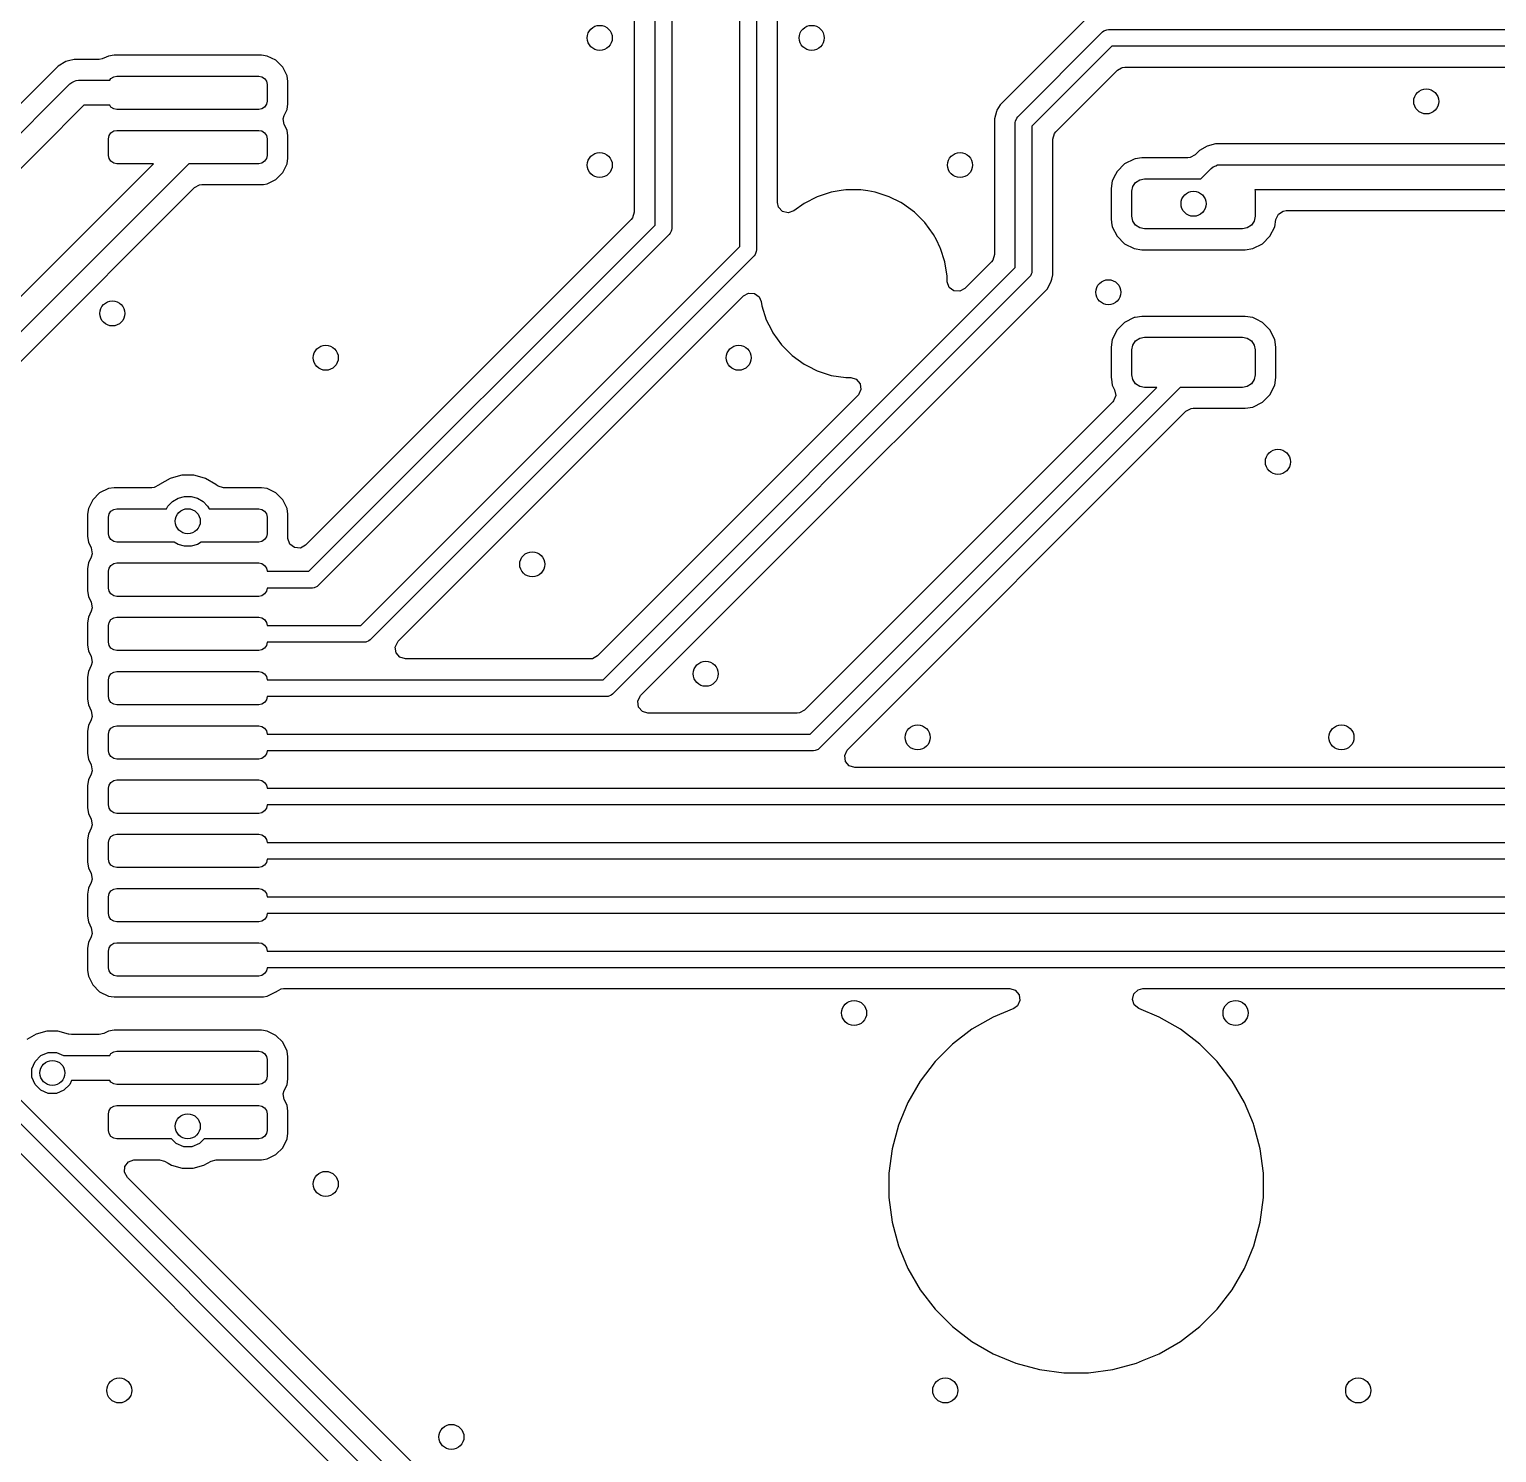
# Model space of a CAD drawing. Extents: x 117 to 217, y -143 to -43.
# Drawn here: x 128.8 to 146.39, y -125.92 to -108.86 of the extents above; entities that cross this region are included whole.
import ezdxf

# ---------------------------------------------------------------- set-up
doc = ezdxf.new("R2010")
doc.units = 0
doc.layers.add('BLACK', color=7, linetype='CONTINUOUS')

msp = doc.modelspace()

# ---------------------------------------------------------------- linework, layer by layer
at = {"layer": 'BLACK', "linetype": 'CONTINUOUS'}
for p, q in [((137.314, -111.464578), (137.314, -105.41)), ((137.514, -105.451421), (137.514, -111.506)), ((136.298, -111.210578), (136.298, -105.664)), ((137.7645, -110.938632), (137.7645, -105.633809)), ((136.498, -105.705422), (136.498, -111.252)), ((136.0475, -106.047543), (136.0475, -111.055456)), ((141.516786, -108.685531), (140.435532, -109.766785)), ((140.645289, -109.911289), (141.661289, -108.895289)), ((141.661289, -108.895289), (141.676443, -108.882853)), ((141.676443, -108.882853), (141.712491, -108.867921)), ((141.712491, -108.867921), (141.732, -108.866)), ((141.732, -108.866), (183.346578, -108.866)), ((129.67832, -109.213697), (129.670883, -109.218477)), ((129.690408, -109.210901), (129.67832, -109.213697)), ((129.746608, -109.183426), (129.690408, -109.210901)), ((129.814739, -109.1735), (129.746608, -109.183426)), ((129.81474, -109.1735), (129.814739, -109.1735)), ((129.845486, -109.1735), (129.81474, -109.1735)), ((129.848, -109.174), (129.845486, -109.1735)), ((131.548, -109.174), (129.848, -109.174)), ((131.550514, -109.1735), (131.548, -109.174)), ((131.58126, -109.1735), (131.550514, -109.1735)), ((131.581261, -109.1735), (131.58126, -109.1735)), ((131.649391, -109.183426), (131.581261, -109.1735)), ((131.754485, -109.234803), (131.649391, -109.183426)), ((141.773422, -109.066), (140.816, -110.023422)), ((183.388, -109.066), (141.773422, -109.066)), ((129.144084, -109.303522), (127.632426, -110.815181)), ((129.235412, -109.250793), (129.144084, -109.303522)), ((129.269366, -109.241695), (129.235412, -109.250793)), ((129.337273, -109.223499), (129.269366, -109.241695)), ((129.442727, -109.223499), (129.337273, -109.223499)), ((129.450323, -109.223499), (129.442727, -109.223499)), ((129.450339, -109.2235), (129.450323, -109.223499)), ((129.635948, -109.2235), (129.450339, -109.2235)), ((129.670883, -109.218477), (129.635948, -109.2235)), ((131.837196, -109.317514), (131.754485, -109.234803)), ((131.837196, -109.317515), (131.837196, -109.317514)), ((131.837198, -109.317517), (131.837196, -109.317515)), ((131.888573, -109.422607), (131.837198, -109.317517)), ((141.102819, -110.090863), (141.840863, -109.352819)), ((141.840863, -109.352819), (141.88833, -109.3269)), ((141.88833, -109.3269), (141.902186, -109.319334)), ((141.902186, -109.319334), (141.928544, -109.3165)), ((141.928544, -109.3165), (183.434142, -109.3165)), ((127.699868, -111.102), (129.283934, -109.517934)), ((129.283934, -109.517934), (129.306665, -109.499279)), ((129.306665, -109.499279), (129.339371, -109.485732)), ((129.339371, -109.485732), (129.360736, -109.476882)), ((129.360736, -109.476882), (129.39, -109.474)), ((129.39, -109.474), (129.763451, -109.474)), ((129.763451, -109.474), (129.777289, -109.453289)), ((129.777289, -109.453289), (129.809732, -109.431612)), ((129.809732, -109.431612), (129.848, -109.424)), ((129.848, -109.424), (131.548, -109.424)), ((131.548, -109.424), (131.586268, -109.431612)), ((131.586268, -109.431612), (131.618711, -109.453289)), ((131.618711, -109.453289), (131.640388, -109.485732)), ((131.640388, -109.485732), (131.648, -109.524)), ((131.648, -109.524), (131.648, -109.724)), ((131.8985, -109.49074), (131.888573, -109.422607)), ((131.8985, -109.75726), (131.8985, -109.49074)), ((131.648, -109.724), (131.640388, -109.762268)), ((129.452132, -109.774), (127.868066, -111.358066)), ((129.763451, -109.774), (129.452132, -109.774)), ((129.777289, -109.794711), (129.763451, -109.774)), ((129.809732, -109.816388), (129.777289, -109.794711)), ((129.848, -109.824), (129.809732, -109.816388)), ((131.548, -109.824), (129.848, -109.824)), ((131.586268, -109.816388), (131.548, -109.824)), ((131.618711, -109.794711), (131.586268, -109.816388)), ((131.640388, -109.762268), (131.618711, -109.794711)), ((131.84301, -109.934587), (131.854769, -109.89454)), ((131.854769, -109.89454), (131.888573, -109.825393)), ((131.888573, -109.825393), (131.8985, -109.75726)), ((140.389386, -109.846712), (140.3655, -109.935856)), ((140.389387, -109.846709), (140.389386, -109.846712)), ((140.397055, -109.833427), (140.389387, -109.846709)), ((140.397056, -109.833427), (140.397055, -109.833427)), ((140.43553, -109.766788), (140.397056, -109.833427)), ((140.435532, -109.766785), (140.43553, -109.766787)), ((140.43553, -109.766787), (140.43553, -109.766788)), ((140.632853, -109.926443), (140.645289, -109.911289)), ((129.777289, -110.103289), (129.809732, -110.081612)), ((129.809732, -110.081612), (129.848, -110.074)), ((129.848, -110.074), (131.548, -110.074)), ((131.548, -110.074), (131.586268, -110.081612)), ((131.586268, -110.081612), (131.618711, -110.103289)), ((131.854768, -110.003458), (131.84301, -109.934587)), ((131.888573, -110.072607), (131.854768, -110.003458)), ((131.8985, -110.14074), (131.888573, -110.072607)), ((140.3655, -109.935856), (140.3655, -111.563456)), ((140.616, -109.982), (140.617921, -109.962491)), ((140.616, -111.718578), (140.616, -109.982)), ((140.617921, -109.962491), (140.632853, -109.926443)), ((140.816, -110.023422), (140.816, -111.76)), ((141.086185, -110.111505), (141.102819, -110.090863)), ((129.748, -110.174), (129.755612, -110.135732)), ((129.748, -110.374), (129.748, -110.174)), ((129.755612, -110.135732), (129.777289, -110.103289)), ((131.618711, -110.103289), (131.640388, -110.135732)), ((131.640388, -110.135732), (131.648, -110.174)), ((131.648, -110.174), (131.648, -110.374)), ((131.8985, -110.40726), (131.8985, -110.14074)), ((141.0665, -110.178544), (141.086185, -110.111505)), ((141.0665, -110.772475), (141.0665, -110.178544)), ((142.91591, -110.262793), (142.824587, -110.31552)), ((143.017773, -110.2355), (142.91591, -110.262793)), ((143.123227, -110.2355), (143.017773, -110.2355)), ((180.587227, -110.2355), (143.123227, -110.2355)), ((129.755612, -110.412268), (129.748, -110.374)), ((129.777289, -110.444711), (129.755612, -110.412268)), ((129.809732, -110.466388), (129.777289, -110.444711)), ((131.618711, -110.444711), (131.586268, -110.466388)), ((131.640388, -110.412268), (131.618711, -110.444711)), ((131.648, -110.374), (131.640388, -110.412268)), ((131.888573, -110.475393), (131.8985, -110.40726)), ((142.039696, -110.418354), (141.926658, -110.47595)), ((142.052519, -110.416323), (142.039696, -110.418354)), ((142.133482, -110.4035), (142.052519, -110.416323)), ((142.685245, -110.4035), (142.133482, -110.4035)), ((142.711603, -110.400666), (142.685245, -110.4035)), ((142.772926, -110.367181), (142.711603, -110.400666)), ((142.824584, -110.315522), (142.772926, -110.367181)), ((142.824587, -110.31552), (142.824584, -110.315522)), ((128.387868, -112.372), (130.285868, -110.474)), ((130.710132, -110.474), (128.556066, -112.628066)), ((129.848, -110.474), (129.809732, -110.466388)), ((130.285868, -110.474), (129.848, -110.474)), ((131.548, -110.474), (130.710132, -110.474)), ((131.586268, -110.466388), (131.548, -110.474)), ((131.754483, -110.663198), (131.837198, -110.580483)), ((131.837198, -110.580483), (131.888573, -110.475393)), ((141.817751, -110.603337), (141.779352, -110.678698)), ((141.83695, -110.565658), (141.817751, -110.603337)), ((141.836951, -110.565657), (141.83695, -110.565658)), ((141.836954, -110.565652), (141.836951, -110.565657)), ((141.926652, -110.475954), (141.836954, -110.565652)), ((141.926657, -110.475951), (141.926652, -110.475954)), ((141.926658, -110.47595), (141.926657, -110.475951)), ((142.840368, -110.654), (142.964434, -110.529934)), ((142.964434, -110.529934), (142.987165, -110.511279)), ((142.987165, -110.511279), (143.018839, -110.498159)), ((143.018839, -110.498159), (143.041236, -110.488882)), ((143.041236, -110.488882), (143.0705, -110.486)), ((143.0705, -110.486), (180.5345, -110.486)), ((128.695913, -112.84248), (130.777574, -110.760819)), ((130.777574, -110.760819), (130.838897, -110.727334)), ((130.838897, -110.727334), (130.865255, -110.7245)), ((130.865255, -110.7245), (131.581261, -110.7245)), ((131.581261, -110.7245), (131.603971, -110.721191)), ((131.603971, -110.721191), (131.649393, -110.714573)), ((131.649393, -110.714573), (131.754483, -110.663198)), ((138.527645, -110.795738), (138.410993, -110.814214)), ((138.585971, -110.7865), (138.527645, -110.795738)), ((138.763129, -110.7865), (138.585971, -110.7865)), ((138.850617, -110.800357), (138.763129, -110.7865)), ((141.0665, -111.806144), (141.0665, -110.772475)), ((141.779352, -110.678698), (141.7645, -110.772475)), ((141.7645, -110.772475), (141.7645, -111.135517)), ((142.015, -110.804), (142.026418, -110.746597)), ((142.026418, -110.746597), (142.058934, -110.697934)), ((142.058934, -110.697934), (142.107597, -110.665418)), ((142.107597, -110.665418), (142.165, -110.654)), ((142.165, -110.654), (142.840368, -110.654)), ((161.06858, -110.786), (143.48642, -110.786)), ((143.48642, -110.786), (143.49, -110.804)), ((137.77883, -110.996499), (137.7645, -110.938632)), ((138.084656, -110.949388), (137.961385, -111.03895)), ((138.242507, -110.868957), (138.084656, -110.949388)), ((138.24251, -110.868956), (138.242507, -110.868957)), ((138.410993, -110.814214), (138.24251, -110.868956)), ((138.938106, -110.814214), (138.850617, -110.800357)), ((139.106589, -110.868956), (138.938106, -110.814214)), ((139.106592, -110.868957), (139.106589, -110.868956)), ((139.243334, -110.938632), (139.106592, -110.868957)), ((139.26444, -110.949386), (139.243334, -110.938632)), ((139.407764, -111.053517), (139.26444, -110.949386)), ((142.015, -111.104), (142.015, -110.804)), ((143.49, -110.804), (143.49, -111.104)), ((136.011181, -111.143137), (132.109121, -115.045196)), ((136.027815, -111.122495), (136.011181, -111.143137)), ((136.0475, -111.055456), (136.027815, -111.122495)), ((137.827525, -111.046605), (137.77883, -110.996499)), ((137.895579, -111.06243), (137.827525, -111.046605)), ((137.961385, -111.03895), (137.895579, -111.06243)), ((139.533033, -111.178786), (139.407764, -111.053517)), ((141.7645, -111.135517), (141.771252, -111.178147)), ((142.026418, -111.161403), (142.015, -111.104)), ((143.49, -111.104), (143.478582, -111.161403)), ((143.725647, -111.2293), (143.739617, -111.141102)), ((143.739617, -111.141102), (143.769547, -111.077967)), ((143.769547, -111.077967), (143.828858, -111.041036)), ((143.828858, -111.041036), (143.86209, -111.0365)), ((143.86209, -111.0365), (147.83608, -111.0365)), ((132.150578, -115.358), (136.298, -111.210578)), ((136.468711, -111.322711), (132.262711, -115.528711)), ((136.481147, -111.307558), (136.468711, -111.322711)), ((136.492038, -111.281264), (136.481147, -111.307558)), ((136.496079, -111.271509), (136.492038, -111.281264)), ((136.498, -111.252), (136.496079, -111.271509)), ((139.637164, -111.32211), (139.533033, -111.178786)), ((139.670374, -111.387288), (139.637164, -111.32211)), ((141.771252, -111.178147), (141.779354, -111.229304)), ((141.779354, -111.229304), (141.83695, -111.342342)), ((142.058934, -111.210066), (142.026418, -111.161403)), ((142.107597, -111.242582), (142.058934, -111.210066)), ((142.165, -111.254), (142.107597, -111.242582)), ((143.34, -111.254), (142.165, -111.254)), ((143.397403, -111.242582), (143.34, -111.254)), ((143.446066, -111.210066), (143.397403, -111.242582)), ((143.478582, -111.161403), (143.446066, -111.210066)), ((143.66805, -111.342342), (143.725646, -111.229304)), ((143.725646, -111.229302), (143.725647, -111.229301)), ((143.725646, -111.229304), (143.725646, -111.229302)), ((143.725647, -111.229301), (143.725647, -111.2293)), ((132.770578, -116.008), (137.314, -111.464578)), ((139.717592, -111.479957), (139.670374, -111.387288)), ((139.717593, -111.47996), (139.717592, -111.479957)), ((139.721265, -111.491261), (139.717593, -111.47996)), ((139.772336, -111.648445), (139.721265, -111.491261)), ((141.83695, -111.342342), (141.836952, -111.342344)), ((141.836952, -111.342344), (141.836954, -111.342347)), ((141.836954, -111.342347), (141.926652, -111.432045)), ((141.926652, -111.432045), (141.926654, -111.432046)), ((141.926654, -111.432046), (141.926658, -111.43205)), ((141.926658, -111.43205), (142.039694, -111.489645)), ((142.039694, -111.489645), (142.039698, -111.489647)), ((142.039698, -111.489647), (142.133475, -111.504499)), ((143.371518, -111.504499), (143.465304, -111.489646)), ((143.465304, -111.489646), (143.578342, -111.43205)), ((143.578342, -111.43205), (143.66805, -111.342342)), ((137.484711, -111.576711), (132.882711, -116.178711)), ((137.497147, -111.561557), (137.484711, -111.576711)), ((137.512079, -111.525509), (137.497147, -111.561557)), ((137.514, -111.506), (137.512079, -111.525509)), ((139.799683, -111.821107), (139.772336, -111.648445)), ((140.329181, -111.651137), (140.011731, -111.968587)), ((140.345815, -111.630495), (140.329181, -111.651137)), ((140.3655, -111.563456), (140.345815, -111.630495)), ((142.133475, -111.504499), (142.133481, -111.5045)), ((142.133481, -111.5045), (142.680023, -111.504499)), ((142.680023, -111.504499), (142.680025, -111.5045)), ((142.680025, -111.5045), (142.824975, -111.5045)), ((142.824975, -111.5045), (142.824977, -111.504499)), ((142.824977, -111.504499), (143.371518, -111.504499)), ((135.676578, -116.658), (140.616, -111.718578)), ((140.78671, -111.830711), (135.788711, -116.828711)), ((139.80005, -111.823421), (139.799683, -111.821107)), ((139.80005, -111.880906), (139.80005, -111.823421)), ((140.799147, -111.815558), (140.78671, -111.830711)), ((140.806939, -111.796745), (140.799147, -111.815558)), ((140.814079, -111.779509), (140.806939, -111.796745)), ((140.816, -111.76), (140.814079, -111.779509)), ((141.053007, -111.8565), (141.0665, -111.806144)), ((137.31229, -115.659392), (140.996469, -111.975212)), ((137.358654, -112.057027), (137.419975, -112.023544)), ((137.419975, -112.023544), (137.489667, -112.028528)), ((139.800366, -111.889752), (139.80005, -111.880906)), ((139.824783, -111.955216), (139.800366, -111.889752)), ((139.880716, -111.997088), (139.824783, -111.955216)), ((139.950408, -112.002072), (139.880716, -111.997088)), ((140.011731, -111.968587), (139.950408, -112.002072)), ((140.996469, -111.975212), (141.042614, -111.895288)), ((141.042614, -111.895288), (141.053007, -111.8565)), ((135.208182, -114.2075), (137.358654, -112.057027)), ((137.489667, -112.028528), (137.5456, -112.0704)), ((137.5456, -112.0704), (137.568806, -112.125312)), ((137.568806, -112.125312), (137.576764, -112.175556)), ((137.576764, -112.175556), (137.631506, -112.344039)), ((137.631506, -112.344039), (137.631507, -112.344042)), ((137.631507, -112.344042), (137.693474, -112.465657)), ((141.926652, -112.375954), (141.836954, -112.465652)), ((141.926657, -112.375951), (141.926652, -112.375954)), ((141.926658, -112.37595), (141.926657, -112.375951)), ((142.039696, -112.318354), (141.926658, -112.37595)), ((142.052519, -112.316323), (142.039696, -112.318354)), ((142.133482, -112.3035), (142.052519, -112.316323)), ((143.371524, -112.3035), (142.133482, -112.3035)), ((143.465301, -112.318352), (143.371524, -112.3035)), ((143.501517, -112.336805), (143.465301, -112.318352)), ((143.578342, -112.37595), (143.501517, -112.336805)), ((143.578344, -112.375952), (143.578342, -112.37595)), ((143.578347, -112.375954), (143.578344, -112.375952)), ((143.668045, -112.465652), (143.578347, -112.375954)), ((137.693474, -112.465657), (137.711936, -112.50189)), ((137.711936, -112.50189), (137.816067, -112.645214)), ((141.836951, -112.465657), (141.779352, -112.578698)), ((141.836954, -112.465652), (141.836951, -112.465657)), ((142.107597, -112.565418), (142.165, -112.554)), ((142.165, -112.554), (143.34, -112.554)), ((143.34, -112.554), (143.397403, -112.565418)), ((143.668046, -112.465654), (143.668045, -112.465652)), ((143.66805, -112.465658), (143.668046, -112.465654)), ((143.725646, -112.578696), (143.66805, -112.465658)), ((137.816067, -112.645214), (137.941336, -112.770483)), ((141.779352, -112.578698), (141.7645, -112.672475)), ((141.7645, -112.672475), (141.7645, -113.035517)), ((142.015, -112.704), (142.026418, -112.646597)), ((142.015, -113.004), (142.015, -112.704)), ((142.026418, -112.646597), (142.058934, -112.597934)), ((142.058934, -112.597934), (142.107597, -112.565418)), ((143.397403, -112.565418), (143.446066, -112.597934)), ((143.446066, -112.597934), (143.478582, -112.646597)), ((143.478582, -112.646597), (143.49, -112.704)), ((143.49, -112.704), (143.49, -113.004)), ((143.740499, -112.672482), (143.725646, -112.578696)), ((143.7405, -113.035519), (143.740499, -112.672482)), ((137.941336, -112.770483), (138.08466, -112.874614)), ((138.08466, -112.874614), (138.12507, -112.895204)), ((138.12507, -112.895204), (138.242507, -112.955042)), ((138.242507, -112.955042), (138.24251, -112.955043)), ((138.24251, -112.955043), (138.326751, -112.982414)), ((138.326751, -112.982414), (138.410995, -113.009786)), ((138.410995, -113.009786), (138.585971, -113.0375)), ((138.585971, -113.0375), (138.585972, -113.0375)), ((138.585972, -113.0375), (138.643456, -113.0375)), ((138.643456, -113.0375), (138.710495, -113.057185)), ((138.710495, -113.057185), (138.75625, -113.109989)), ((141.7645, -113.035517), (141.767932, -113.057185)), ((141.767932, -113.057185), (141.779354, -113.129304)), ((142.026418, -113.061403), (142.015, -113.004)), ((142.058934, -113.110066), (142.026418, -113.061403)), ((143.478582, -113.061403), (143.446066, -113.110066)), ((143.49, -113.004), (143.478582, -113.061403)), ((143.725647, -113.129301), (143.740499, -113.035524)), ((143.740499, -113.035524), (143.7405, -113.035519)), ((138.731137, -113.249181), (135.609137, -116.371181)), ((138.157078, -117.308), (142.311079, -113.154)), ((142.593921, -113.154), (138.269211, -117.478711)), ((138.737169, -113.242703), (138.731137, -113.249181)), ((138.766194, -113.179147), (138.737169, -113.242703)), ((138.75625, -113.109989), (138.766194, -113.179147)), ((141.779354, -113.129304), (141.806691, -113.182956)), ((141.819587, -113.251623), (141.793311, -113.316364)), ((141.806691, -113.182956), (141.819587, -113.251623)), ((142.107597, -113.142582), (142.058934, -113.110066)), ((142.165, -113.154), (142.107597, -113.142582)), ((142.311079, -113.154), (142.165, -113.154)), ((143.34, -113.154), (142.593921, -113.154)), ((143.397403, -113.142582), (143.34, -113.154)), ((143.446066, -113.110066), (143.397403, -113.142582)), ((143.578342, -113.33205), (143.66805, -113.242342)), ((143.66805, -113.242342), (143.725646, -113.129304)), ((143.725646, -113.129302), (143.725647, -113.129301)), ((143.725646, -113.129304), (143.725646, -113.129302)), ((141.783887, -113.32693), (138.089637, -117.021181)), ((141.793311, -113.316364), (141.783887, -113.32693)), ((142.661363, -113.440818), (142.722686, -113.407333)), ((142.722686, -113.407333), (142.749044, -113.404499)), ((142.749044, -113.404499), (143.371517, -113.404499)), ((143.371517, -113.404499), (143.371518, -113.404499)), ((143.371518, -113.404499), (143.465304, -113.389646)), ((143.465304, -113.389646), (143.578342, -113.33205)), ((138.606363, -117.495819), (142.661363, -113.440818)), ((130.485511, -114.245017), (130.359988, -114.317488)), ((130.496993, -114.24194), (130.485511, -114.245017)), ((130.625525, -114.2075), (130.496993, -114.24194)), ((130.770475, -114.2075), (130.625525, -114.2075)), ((130.899006, -114.24194), (130.770475, -114.2075)), ((130.910489, -114.245017), (130.899006, -114.24194)), ((131.036011, -114.317488), (130.910488, -114.245017)), ((130.910488, -114.245017), (130.910489, -114.245017)), ((133.219863, -116.195819), (135.208182, -114.2075)), ((129.641514, -114.418803), (129.558803, -114.501514)), ((129.746608, -114.367426), (129.641514, -114.418803)), ((129.814739, -114.3575), (129.746608, -114.367426)), ((130.268614, -114.3575), (129.814739, -114.3575)), ((130.294972, -114.354666), (130.268614, -114.3575)), ((130.356295, -114.321181), (130.294972, -114.354666)), ((130.359982, -114.317493), (130.356295, -114.321181)), ((130.359988, -114.317488), (130.359982, -114.317493)), ((130.515372, -114.519994), (130.583195, -114.480836)), ((130.583195, -114.480836), (130.658842, -114.460567)), ((130.658842, -114.460567), (130.737158, -114.460567)), ((130.737158, -114.460567), (130.812805, -114.480836)), ((130.812805, -114.480836), (130.880628, -114.519994)), ((131.036017, -114.317493), (131.036011, -114.317488)), ((131.039705, -114.321181), (131.036017, -114.317493)), ((131.060347, -114.337815), (131.039705, -114.321181)), ((131.127386, -114.3575), (131.060347, -114.337815)), ((131.58126, -114.3575), (131.127386, -114.3575)), ((131.581261, -114.3575), (131.58126, -114.3575)), ((131.649391, -114.367426), (131.581261, -114.3575)), ((131.754485, -114.418803), (131.649391, -114.367426)), ((131.837196, -114.501514), (131.754485, -114.418803)), ((129.507426, -114.606608), (129.4975, -114.674739)), ((129.558803, -114.501514), (129.507426, -114.606608)), ((129.755612, -114.669732), (129.777289, -114.637289)), ((129.777289, -114.637289), (129.809732, -114.615612)), ((129.809732, -114.615612), (129.848, -114.608)), ((129.848, -114.608), (130.441156, -114.608)), ((130.441156, -114.608), (130.459994, -114.575372)), ((130.459994, -114.575372), (130.515372, -114.519994)), ((130.880628, -114.519994), (130.936006, -114.575372)), ((130.936006, -114.575372), (130.954844, -114.608)), ((130.954844, -114.608), (131.548, -114.608)), ((131.548, -114.608), (131.586268, -114.615612)), ((131.586268, -114.615612), (131.618711, -114.637289)), ((131.618711, -114.637289), (131.640388, -114.669732)), ((131.837196, -114.501515), (131.837196, -114.501514)), ((131.837198, -114.501517), (131.837196, -114.501515)), ((131.888573, -114.606607), (131.837198, -114.501517)), ((131.888573, -114.606608), (131.888573, -114.606607)), ((131.8985, -114.674739), (131.888573, -114.606608)), ((129.4975, -114.674739), (129.4975, -114.94126)), ((129.748, -114.708), (129.755612, -114.669732)), ((129.748, -114.908), (129.748, -114.708)), ((131.640388, -114.669732), (131.648, -114.708)), ((131.648, -114.708), (131.648, -114.908)), ((131.8985, -114.941262), (131.8985, -114.674739)), ((129.4975, -114.94126), (129.507426, -115.009392)), ((129.507426, -115.009392), (129.507426, -115.009393)), ((129.507426, -115.009393), (129.54123, -115.078541)), ((129.755612, -114.946268), (129.748, -114.908)), ((129.777289, -114.978711), (129.755612, -114.946268)), ((129.809732, -115.000388), (129.777289, -114.978711)), ((129.848, -115.008), (129.809732, -115.000388)), ((130.536146, -115.008), (129.848, -115.008)), ((130.583195, -115.035164), (130.536146, -115.008)), ((130.859854, -115.008), (130.812805, -115.035164)), ((131.548, -115.008), (130.859854, -115.008)), ((131.586268, -115.000388), (131.548, -115.008)), ((131.618711, -114.978711), (131.586268, -115.000388)), ((131.640388, -114.946268), (131.618711, -114.978711)), ((131.648, -114.908), (131.640388, -114.946268)), ((131.897756, -114.966361), (131.898513, -114.945755)), ((131.922173, -115.031825), (131.897756, -114.966361)), ((131.898176, -114.945731), (131.8985, -114.941262)), ((131.898513, -114.945755), (131.898176, -114.945731)), ((129.54123, -115.187459), (129.507426, -115.256606)), ((129.54123, -115.078541), (129.552988, -115.147414)), ((129.552988, -115.147414), (129.54123, -115.187459)), ((130.658842, -115.055433), (130.583195, -115.035164)), ((130.737158, -115.055433), (130.658842, -115.055433)), ((130.812805, -115.035164), (130.737158, -115.055433)), ((131.978106, -115.073697), (131.922173, -115.031825)), ((132.047798, -115.078681), (131.978106, -115.073697)), ((132.109121, -115.045196), (132.047798, -115.078681)), ((129.507426, -115.256607), (129.4975, -115.324739)), ((129.4975, -115.324739), (129.4975, -115.59126)), ((129.507426, -115.256606), (129.507426, -115.256607)), ((129.748, -115.358), (129.755612, -115.319732)), ((129.748, -115.558), (129.748, -115.358)), ((129.755612, -115.319732), (129.777289, -115.287289)), ((129.777289, -115.287289), (129.809732, -115.265612)), ((129.809732, -115.265612), (129.848, -115.258)), ((129.848, -115.258), (131.548, -115.258)), ((131.548, -115.258), (131.586268, -115.265612)), ((131.586268, -115.265612), (131.618711, -115.287289)), ((131.618711, -115.287289), (131.640388, -115.319732)), ((131.640388, -115.319732), (131.648, -115.358)), ((131.648, -115.358), (132.150578, -115.358)), ((132.247557, -115.541147), (132.211509, -115.556079)), ((132.262711, -115.528711), (132.247557, -115.541147)), ((129.4975, -115.59126), (129.507426, -115.659392)), ((129.507426, -115.659392), (129.507426, -115.659393)), ((129.507426, -115.659393), (129.54123, -115.728541)), ((129.755612, -115.596268), (129.748, -115.558)), ((129.777289, -115.628711), (129.755612, -115.596268)), ((129.809732, -115.650388), (129.777289, -115.628711)), ((129.848, -115.658), (129.809732, -115.650388)), ((131.548, -115.658), (129.848, -115.658)), ((131.586268, -115.650388), (131.548, -115.658)), ((131.618711, -115.628711), (131.586268, -115.650388)), ((131.640388, -115.596268), (131.618711, -115.628711)), ((131.648, -115.558), (131.640388, -115.596268)), ((132.192, -115.558), (131.648, -115.558)), ((132.211509, -115.556079), (132.192, -115.558)), ((136.125863, -116.845819), (137.31229, -115.659392)), ((129.54123, -115.837459), (129.507426, -115.906606)), ((129.54123, -115.728541), (129.552988, -115.797414)), ((129.552988, -115.797414), (129.54123, -115.837459)), ((129.507426, -115.906607), (129.4975, -115.974739)), ((129.4975, -115.974739), (129.4975, -116.24126)), ((129.507426, -115.906606), (129.507426, -115.906607)), ((129.748, -116.008), (129.755612, -115.969732)), ((129.748, -116.208), (129.748, -116.008)), ((129.755612, -115.969732), (129.777289, -115.937289)), ((129.777289, -115.937289), (129.809732, -115.915612)), ((129.809732, -115.915612), (129.848, -115.908)), ((129.848, -115.908), (131.548, -115.908)), ((131.548, -115.908), (131.586268, -115.915612)), ((131.586268, -115.915612), (131.618711, -115.937289)), ((131.618711, -115.937289), (131.640388, -115.969732)), ((131.640388, -115.969732), (131.648, -116.008)), ((131.648, -116.008), (132.770578, -116.008)), ((129.4975, -116.24126), (129.507426, -116.309392)), ((129.755612, -116.246268), (129.748, -116.208)), ((129.777289, -116.278711), (129.755612, -116.246268)), ((131.640388, -116.246268), (131.618711, -116.278711)), ((131.648, -116.208), (131.640388, -116.246268)), ((132.812, -116.208), (131.648, -116.208)), ((132.831509, -116.206079), (132.812, -116.208)), ((132.867557, -116.191147), (132.831509, -116.206079)), ((132.882711, -116.178711), (132.867557, -116.191147)), ((133.184806, -116.265853), (133.213831, -116.202297)), ((133.213831, -116.202297), (133.219863, -116.195819)), ((129.507426, -116.309392), (129.507426, -116.309393)), ((129.507426, -116.309393), (129.54123, -116.378541)), ((129.54123, -116.378541), (129.552988, -116.447414)), ((129.809732, -116.300388), (129.777289, -116.278711)), ((129.848, -116.308), (129.809732, -116.300388)), ((131.548, -116.308), (129.848, -116.308)), ((131.586268, -116.300388), (131.548, -116.308)), ((131.618711, -116.278711), (131.586268, -116.300388)), ((133.19475, -116.335011), (133.184806, -116.265853)), ((133.240505, -116.387815), (133.19475, -116.335011)), ((133.307544, -116.4075), (133.240505, -116.387815)), ((135.521456, -116.4075), (133.307544, -116.4075)), ((135.547814, -116.404666), (135.521456, -116.4075)), ((135.609137, -116.371181), (135.547814, -116.404666)), ((129.507426, -116.556607), (129.4975, -116.624739)), ((129.54123, -116.487459), (129.507426, -116.556606)), ((129.507426, -116.556606), (129.507426, -116.556607)), ((129.552988, -116.447414), (129.54123, -116.487459)), ((129.755612, -116.619732), (129.777289, -116.587289)), ((129.777289, -116.587289), (129.809732, -116.565612)), ((129.809732, -116.565612), (129.848, -116.558)), ((129.848, -116.558), (131.548, -116.558)), ((131.548, -116.558), (131.586268, -116.565612)), ((131.586268, -116.565612), (131.618711, -116.587289)), ((131.618711, -116.587289), (131.640388, -116.619732)), ((129.4975, -116.624739), (129.4975, -116.89126)), ((129.748, -116.658), (129.755612, -116.619732)), ((129.748, -116.858), (129.748, -116.658)), ((131.640388, -116.619732), (131.648, -116.658)), ((131.648, -116.658), (135.676578, -116.658)), ((129.4975, -116.89126), (129.507426, -116.959392)), ((129.755612, -116.896268), (129.748, -116.858)), ((129.777289, -116.928711), (129.755612, -116.896268)), ((129.809732, -116.950388), (129.777289, -116.928711)), ((129.848, -116.958), (129.809732, -116.950388)), ((131.586268, -116.950388), (131.548, -116.958)), ((131.618711, -116.928711), (131.586268, -116.950388)), ((131.640388, -116.896268), (131.618711, -116.928711)), ((131.648, -116.858), (131.640388, -116.896268)), ((135.718, -116.858), (131.648, -116.858)), ((135.737509, -116.856079), (135.718, -116.858)), ((135.773557, -116.841147), (135.737509, -116.856079)), ((135.788711, -116.828711), (135.773557, -116.841147)), ((136.090806, -116.915853), (136.119831, -116.852297)), ((136.10075, -116.985011), (136.090806, -116.915853)), ((136.119831, -116.852297), (136.125863, -116.845819)), ((129.507426, -116.959392), (129.507426, -116.959393)), ((129.507426, -116.959393), (129.54123, -117.028541)), ((129.54123, -117.028541), (129.552988, -117.097414)), ((129.552988, -117.097414), (129.54123, -117.137459)), ((131.548, -116.958), (129.848, -116.958)), ((136.146505, -117.037815), (136.10075, -116.985011)), ((136.213544, -117.0575), (136.146505, -117.037815)), ((138.001956, -117.0575), (136.213544, -117.0575)), ((138.028314, -117.054666), (138.001956, -117.0575)), ((138.089637, -117.021181), (138.028314, -117.054666)), ((129.507426, -117.206607), (129.4975, -117.274739)), ((129.4975, -117.274739), (129.4975, -117.54126)), ((129.54123, -117.137459), (129.507426, -117.206606)), ((129.507426, -117.206606), (129.507426, -117.206607)), ((129.748, -117.308), (129.755612, -117.269732)), ((129.755612, -117.269732), (129.777289, -117.237289)), ((129.777289, -117.237289), (129.809732, -117.215612)), ((129.809732, -117.215612), (129.848, -117.208)), ((129.848, -117.208), (131.548, -117.208)), ((131.548, -117.208), (131.586268, -117.215612)), ((131.586268, -117.215612), (131.618711, -117.237289)), ((131.618711, -117.237289), (131.640388, -117.269732)), ((131.640388, -117.269732), (131.648, -117.308)), ((129.748, -117.508), (129.748, -117.308)), ((131.648, -117.308), (138.157078, -117.308)), ((138.269211, -117.478711), (138.254057, -117.491147)), ((129.4975, -117.54126), (129.507426, -117.609392)), ((129.507426, -117.609392), (129.507426, -117.609393)), ((129.507426, -117.609393), (129.54123, -117.678541)), ((129.755612, -117.546268), (129.748, -117.508)), ((129.777289, -117.578711), (129.755612, -117.546268)), ((129.809732, -117.600388), (129.777289, -117.578711)), ((129.848, -117.608), (129.809732, -117.600388)), ((131.548, -117.608), (129.848, -117.608)), ((131.586268, -117.600388), (131.548, -117.608)), ((131.618711, -117.578711), (131.586268, -117.600388)), ((131.640388, -117.546268), (131.618711, -117.578711)), ((131.648, -117.508), (131.640388, -117.546268)), ((138.1985, -117.508), (131.648, -117.508)), ((138.218009, -117.506079), (138.1985, -117.508)), ((138.254057, -117.491147), (138.218009, -117.506079)), ((138.571306, -117.565853), (138.600331, -117.502297)), ((138.58125, -117.635011), (138.571306, -117.565853)), ((138.627005, -117.687815), (138.58125, -117.635011)), ((138.600331, -117.502297), (138.606363, -117.495819)), ((129.54123, -117.787459), (129.507426, -117.856606)), ((129.54123, -117.678541), (129.552988, -117.747414)), ((129.552988, -117.747414), (129.54123, -117.787459)), ((138.694044, -117.7075), (138.627005, -117.687815)), ((156.401956, -117.7075), (138.694044, -117.7075)), ((129.507426, -117.856607), (129.4975, -117.924739)), ((129.4975, -117.924739), (129.4975, -118.19126)), ((129.507426, -117.856606), (129.507426, -117.856607)), ((129.748, -117.958), (129.755612, -117.919732)), ((129.748, -118.158), (129.748, -117.958)), ((129.755612, -117.919732), (129.777289, -117.887289)), ((129.777289, -117.887289), (129.809732, -117.865612)), ((129.809732, -117.865612), (129.848, -117.858)), ((129.848, -117.858), (131.548, -117.858)), ((131.548, -117.858), (131.586268, -117.865612)), ((131.586268, -117.865612), (131.618711, -117.887289)), ((131.618711, -117.887289), (131.640388, -117.919732)), ((131.640388, -117.919732), (131.648, -117.958)), ((131.648, -117.958), (156.557078, -117.958)), ((129.755612, -118.196268), (129.748, -118.158)), ((131.648, -118.158), (131.640388, -118.196268)), ((156.5985, -118.158), (131.648, -118.158)), ((129.4975, -118.19126), (129.507426, -118.259392)), ((129.507426, -118.259392), (129.507426, -118.259393)), ((129.507426, -118.259393), (129.54123, -118.328541)), ((129.54123, -118.328541), (129.552988, -118.397414)), ((129.777289, -118.228711), (129.755612, -118.196268)), ((129.809732, -118.250388), (129.777289, -118.228711)), ((129.848, -118.258), (129.809732, -118.250388)), ((131.548, -118.258), (129.848, -118.258)), ((131.586268, -118.250388), (131.548, -118.258)), ((131.618711, -118.228711), (131.586268, -118.250388)), ((131.640388, -118.196268), (131.618711, -118.228711)), ((129.507426, -118.506607), (129.4975, -118.574739)), ((129.54123, -118.437459), (129.507426, -118.506606)), ((129.507426, -118.506606), (129.507426, -118.506607)), ((129.552988, -118.397414), (129.54123, -118.437459)), ((129.777289, -118.537289), (129.809732, -118.515612)), ((129.809732, -118.515612), (129.848, -118.508)), ((129.848, -118.508), (131.548, -118.508)), ((131.548, -118.508), (131.586268, -118.515612)), ((131.586268, -118.515612), (131.618711, -118.537289)), ((129.4975, -118.574739), (129.4975, -118.84126)), ((129.748, -118.608), (129.755612, -118.569732)), ((129.748, -118.808), (129.748, -118.608)), ((129.755612, -118.569732), (129.777289, -118.537289)), ((131.618711, -118.537289), (131.640388, -118.569732)), ((131.640388, -118.569732), (131.648, -118.608)), ((131.648, -118.608), (174.957078, -118.608)), ((129.4975, -118.84126), (129.507426, -118.909392)), ((129.755612, -118.846268), (129.748, -118.808)), ((129.777289, -118.878711), (129.755612, -118.846268)), ((129.809732, -118.900388), (129.777289, -118.878711)), ((131.618711, -118.878711), (131.586268, -118.900388)), ((131.640388, -118.846268), (131.618711, -118.878711)), ((131.648, -118.808), (131.640388, -118.846268)), ((174.9985, -118.808), (131.648, -118.808)), ((129.507426, -118.909392), (129.507426, -118.909393)), ((129.507426, -118.909393), (129.54123, -118.978541)), ((129.54123, -118.978541), (129.552988, -119.047414)), ((129.552988, -119.047414), (129.54123, -119.087459)), ((129.848, -118.908), (129.809732, -118.900388)), ((131.548, -118.908), (129.848, -118.908)), ((131.586268, -118.900388), (131.548, -118.908)), ((129.507426, -119.156607), (129.4975, -119.224739)), ((129.4975, -119.224739), (129.4975, -119.49126)), ((129.54123, -119.087459), (129.507426, -119.156606)), ((129.507426, -119.156606), (129.507426, -119.156607)), ((129.748, -119.258), (129.755612, -119.219732)), ((129.755612, -119.219732), (129.777289, -119.187289)), ((129.777289, -119.187289), (129.809732, -119.165612)), ((129.809732, -119.165612), (129.848, -119.158)), ((129.848, -119.158), (131.548, -119.158)), ((131.548, -119.158), (131.586268, -119.165612)), ((131.586268, -119.165612), (131.618711, -119.187289)), ((131.618711, -119.187289), (131.640388, -119.219732)), ((131.640388, -119.219732), (131.648, -119.258)), ((129.748, -119.458), (129.748, -119.258)), ((131.648, -119.258), (197.0085, -119.258)), ((129.4975, -119.49126), (129.507426, -119.559392)), ((129.507426, -119.559392), (129.507426, -119.559393)), ((129.507426, -119.559393), (129.54123, -119.628541)), ((129.755612, -119.496268), (129.748, -119.458)), ((129.777289, -119.528711), (129.755612, -119.496268)), ((129.809732, -119.550388), (129.777289, -119.528711)), ((129.848, -119.558), (129.809732, -119.550388)), ((131.548, -119.558), (129.848, -119.558)), ((131.586268, -119.550388), (131.548, -119.558)), ((131.618711, -119.528711), (131.586268, -119.550388)), ((131.640388, -119.496268), (131.618711, -119.528711)), ((131.648, -119.458), (131.640388, -119.496268)), ((196.967078, -119.458), (131.648, -119.458)), ((129.54123, -119.737459), (129.507426, -119.806606)), ((129.54123, -119.628541), (129.552988, -119.697414)), ((129.552988, -119.697414), (129.54123, -119.737459)), ((126.936711, -119.937289), (139.741422, -132.742)), ((129.507426, -119.806607), (129.4975, -119.874739)), ((129.4975, -119.874739), (129.4975, -120.14126)), ((129.507426, -119.806606), (129.507426, -119.806607)), ((129.748, -119.908), (129.755612, -119.869732)), ((129.748, -120.108), (129.748, -119.908)), ((129.755612, -119.869732), (129.777289, -119.837289)), ((129.777289, -119.837289), (129.809732, -119.815612)), ((129.809732, -119.815612), (129.848, -119.808)), ((129.848, -119.808), (131.548, -119.808)), ((131.548, -119.808), (131.586268, -119.815612)), ((131.586268, -119.815612), (131.618711, -119.837289)), ((131.618711, -119.837289), (131.640388, -119.869732)), ((131.640388, -119.869732), (131.648, -119.908)), ((131.648, -119.908), (170.046, -119.908)), ((139.629289, -132.912711), (126.824578, -120.108)), ((129.755612, -120.146268), (129.748, -120.108)), ((131.648, -120.108), (131.640388, -120.146268)), ((170.004578, -120.108), (131.648, -120.108)), ((129.4975, -120.14126), (129.507426, -120.209391)), ((129.507426, -120.209391), (129.558803, -120.314485)), ((129.777289, -120.178711), (129.755612, -120.146268)), ((129.809732, -120.200388), (129.777289, -120.178711)), ((129.848, -120.208), (129.809732, -120.200388)), ((131.548, -120.208), (129.848, -120.208)), ((131.586268, -120.200388), (131.548, -120.208)), ((131.618711, -120.178711), (131.586268, -120.200388)), ((131.640388, -120.146268), (131.618711, -120.178711)), ((129.558803, -120.314485), (129.641514, -120.397196)), ((129.641514, -120.397196), (129.641515, -120.397196)), ((129.641515, -120.397196), (129.641517, -120.397198)), ((129.641517, -120.397198), (129.746607, -120.448573)), ((129.746607, -120.448573), (129.780673, -120.453536)), ((129.780673, -120.453536), (129.814739, -120.4585)), ((129.814739, -120.4585), (129.81474, -120.4585)), ((129.81474, -120.4585), (129.845486, -120.4585)), ((129.845486, -120.4585), (129.848, -120.458)), ((129.848, -120.458), (131.548, -120.458)), ((131.548, -120.458), (131.550514, -120.4585)), ((131.550514, -120.4585), (131.581261, -120.4585)), ((131.581261, -120.4585), (131.603971, -120.455191)), ((131.603971, -120.455191), (131.649393, -120.448573)), ((131.649393, -120.448573), (131.754483, -120.397198)), ((131.754483, -120.397198), (131.754485, -120.397196)), ((131.754485, -120.397196), (131.756863, -120.394819)), ((131.756863, -120.394819), (131.760914, -120.392606)), ((131.760914, -120.392606), (131.762847, -120.391227)), ((131.762847, -120.391227), (131.763013, -120.39146)), ((131.763013, -120.39146), (131.818186, -120.361334)), ((131.818186, -120.361334), (131.844544, -120.3585)), ((131.844544, -120.3585), (140.549718, -120.3585)), ((140.549718, -120.3585), (140.616757, -120.378185)), ((140.616757, -120.378185), (140.662512, -120.430989)), ((140.662512, -120.430989), (140.672456, -120.500147)), ((142.019361, -120.486926), (142.03664, -120.419227)), ((142.03664, -120.419227), (142.087777, -120.371616)), ((142.087777, -120.371616), (142.143282, -120.3585)), ((142.143282, -120.3585), (164.425718, -120.3585)), ((140.59717, -120.597061), (140.351705, -120.698734)), ((140.643431, -120.563703), (140.59717, -120.597061)), ((140.672456, -120.500147), (140.643431, -120.563703)), ((142.041426, -120.55322), (142.019361, -120.486926)), ((142.09583, -120.597061), (142.041426, -120.55322)), ((142.341294, -120.698734), (142.09583, -120.597061)), ((140.351689, -120.698742), (140.09691, -120.84584)), ((140.351705, -120.698734), (140.351689, -120.698742)), ((142.34131, -120.698742), (142.341294, -120.698734)), ((142.596089, -120.84584), (142.34131, -120.698742)), ((127.320609, -120.958291), (139.484788, -133.12247)), ((128.882077, -120.902343), (128.767951, -120.968235)), ((129.009373, -120.868235), (128.882077, -120.902343)), ((129.141157, -120.868235), (129.009373, -120.868235)), ((129.268451, -120.902343), (129.141157, -120.868235)), ((129.268452, -120.902343), (129.268451, -120.902343)), ((129.271928, -120.903275), (129.268452, -120.902343)), ((129.304021, -120.9075), (129.271928, -120.903275)), ((129.635948, -120.9075), (129.304021, -120.9075)), ((129.690408, -120.894901), (129.635948, -120.9075)), ((129.746608, -120.867426), (129.690408, -120.894901)), ((129.814739, -120.8575), (129.746608, -120.867426)), ((129.81474, -120.8575), (129.814739, -120.8575)), ((129.845486, -120.8575), (129.81474, -120.8575)), ((129.848, -120.858), (129.845486, -120.8575)), ((131.548, -120.858), (129.848, -120.858)), ((131.550514, -120.8575), (131.548, -120.858)), ((131.58126, -120.8575), (131.550514, -120.8575)), ((131.581261, -120.8575), (131.58126, -120.8575)), ((131.649391, -120.867426), (131.581261, -120.8575)), ((131.754485, -120.918803), (131.649391, -120.867426)), ((131.837196, -121.001514), (131.754485, -120.918803)), ((140.096894, -120.845851), (139.86349, -121.024948)), ((140.09691, -120.84584), (140.096894, -120.845851)), ((142.596092, -120.845842), (142.596089, -120.84584)), ((142.596097, -120.845845), (142.596092, -120.845842)), ((142.596103, -120.845849), (142.596097, -120.845845)), ((142.596105, -120.845851), (142.596103, -120.845849)), ((142.829509, -121.024948), (142.596105, -120.845851)), ((128.867398, -121.229842), (128.936372, -121.160868)), ((128.936372, -121.160868), (129.026492, -121.123539)), ((129.026492, -121.123539), (129.124038, -121.123539)), ((129.124038, -121.123539), (129.207234, -121.158)), ((129.207234, -121.158), (129.763451, -121.158)), ((129.763451, -121.158), (129.777289, -121.137289)), ((129.777289, -121.137289), (129.809732, -121.115612)), ((129.809732, -121.115612), (129.848, -121.108)), ((129.848, -121.108), (131.548, -121.108)), ((131.548, -121.108), (131.586268, -121.115612)), ((131.586268, -121.115612), (131.618711, -121.137289)), ((131.618711, -121.137289), (131.640388, -121.169732)), ((131.640388, -121.169732), (131.648, -121.208)), ((131.837196, -121.001515), (131.837196, -121.001514)), ((131.837198, -121.001517), (131.837196, -121.001515)), ((131.888573, -121.106607), (131.837198, -121.001517)), ((131.8985, -121.17474), (131.888573, -121.106607)), ((139.863483, -121.024954), (139.655454, -121.232983)), ((139.86349, -121.024948), (139.863483, -121.024954)), ((142.829516, -121.024954), (142.829509, -121.024948)), ((143.037545, -121.232983), (142.829516, -121.024954)), ((128.830069, -121.319962), (128.867398, -121.229842)), ((128.830069, -121.417508), (128.830069, -121.319962)), ((131.648, -121.208), (131.648, -121.408)), ((131.8985, -121.44126), (131.8985, -121.17474)), ((139.655448, -121.23299), (139.476351, -121.466394)), ((139.655454, -121.232983), (139.655448, -121.23299)), ((143.037551, -121.23299), (143.037545, -121.232983)), ((143.044479, -121.242019), (143.037551, -121.23299)), ((143.216655, -121.466403), (143.044479, -121.242019)), ((128.867398, -121.507628), (128.830069, -121.417508)), ((128.936372, -121.576602), (128.867398, -121.507628)), ((129.283132, -121.507628), (129.214158, -121.576602)), ((129.303689, -121.458), (129.283132, -121.507628)), ((129.763451, -121.458), (129.303689, -121.458)), ((129.777289, -121.478711), (129.763451, -121.458)), ((129.809732, -121.500388), (129.777289, -121.478711)), ((129.848, -121.508), (129.809732, -121.500388)), ((131.548, -121.508), (129.848, -121.508)), ((131.586268, -121.500388), (131.548, -121.508)), ((131.618711, -121.478711), (131.586268, -121.500388)), ((131.640388, -121.446268), (131.618711, -121.478711)), ((131.648, -121.408), (131.640388, -121.446268)), ((131.854769, -121.57854), (131.888573, -121.509393)), ((131.888573, -121.509393), (131.8985, -121.44126)), ((139.47634, -121.46641), (139.329242, -121.721189)), ((139.476351, -121.466394), (139.47634, -121.46641)), ((143.216659, -121.46641), (143.216655, -121.466403)), ((143.363757, -121.721189), (143.216659, -121.46641)), ((129.026492, -121.613931), (128.936372, -121.576602)), ((129.124038, -121.613931), (129.026492, -121.613931)), ((129.214158, -121.576602), (129.124038, -121.613931)), ((131.84301, -121.618587), (131.854769, -121.57854)), ((131.854768, -121.687458), (131.84301, -121.618587)), ((131.888573, -121.756607), (131.854768, -121.687458)), ((129.748, -121.858), (129.755612, -121.819732)), ((129.748, -122.058), (129.748, -121.858)), ((129.755612, -121.819732), (129.777289, -121.787289)), ((129.777289, -121.787289), (129.809732, -121.765612)), ((129.809732, -121.765612), (129.848, -121.758)), ((129.848, -121.758), (131.548, -121.758)), ((131.548, -121.758), (131.586268, -121.765612)), ((131.586268, -121.765612), (131.618711, -121.787289)), ((131.618711, -121.787289), (131.640388, -121.819732)), ((131.640388, -121.819732), (131.648, -121.858)), ((131.648, -121.858), (131.648, -122.058)), ((131.8985, -121.82474), (131.888573, -121.756607)), ((131.8985, -122.09126), (131.8985, -121.82474)), ((139.329234, -121.721205), (139.216652, -121.993005)), ((139.329242, -121.721189), (139.329234, -121.721205)), ((143.363765, -121.721205), (143.363757, -121.721189)), ((143.469592, -121.976697), (143.363765, -121.721205)), ((139.216652, -121.993005), (139.140501, -122.277203)), ((143.47635, -121.993013), (143.469592, -121.976697)), ((143.552498, -122.2772), (143.47635, -121.993013)), ((129.755612, -122.096268), (129.748, -122.058)), ((129.777289, -122.128711), (129.755612, -122.096268)), ((129.809732, -122.150388), (129.777289, -122.128711)), ((129.848, -122.158), (129.809732, -122.150388)), ((130.50124, -122.158), (129.848, -122.158)), ((130.559107, -122.215867), (130.50124, -122.158)), ((130.649227, -122.253196), (130.559107, -122.215867)), ((130.836893, -122.215867), (130.746773, -122.253196)), ((130.89476, -122.158), (130.836893, -122.215867)), ((131.548, -122.158), (130.89476, -122.158)), ((131.586268, -122.150388), (131.548, -122.158)), ((131.618711, -122.128711), (131.586268, -122.150388)), ((131.640388, -122.096268), (131.618711, -122.128711)), ((131.648, -122.058), (131.640388, -122.096268)), ((131.837198, -122.264483), (131.888573, -122.159393)), ((131.888573, -122.159393), (131.8985, -122.09126)), ((130.746773, -122.253196), (130.649227, -122.253196)), ((131.603971, -122.405191), (131.649393, -122.398573)), ((131.649393, -122.398573), (131.754483, -122.347198)), ((131.754483, -122.347198), (131.837198, -122.264483)), ((139.140501, -122.277203), (139.102101, -122.568883)), ((143.5909, -122.568894), (143.552498, -122.2772)), ((129.940378, -122.558858), (129.945362, -122.489166)), ((129.973863, -122.620181), (129.940378, -122.558858)), ((129.945362, -122.489166), (129.987234, -122.433233)), ((129.987234, -122.433233), (130.052698, -122.408816)), ((130.052698, -122.408816), (130.061544, -122.4085)), ((130.061544, -122.4085), (130.35746, -122.4085)), ((130.35746, -122.4085), (130.41946, -122.425113)), ((130.41946, -122.425113), (130.463141, -122.450332)), ((130.463141, -122.450332), (130.504814, -122.474392)), ((130.504814, -122.474392), (130.632108, -122.5085)), ((130.632108, -122.5085), (130.63211, -122.5085)), ((130.63211, -122.5085), (130.76389, -122.5085)), ((130.76389, -122.5085), (130.763892, -122.5085)), ((130.763892, -122.5085), (130.891186, -122.474392)), ((130.891186, -122.474392), (130.932858, -122.450332)), ((130.932858, -122.450332), (130.97654, -122.425113)), ((130.97654, -122.425113), (131.03854, -122.4085)), ((131.03854, -122.4085), (131.581261, -122.4085)), ((131.581261, -122.4085), (131.603971, -122.405191)), ((139.102101, -122.568883), (139.1021, -122.5689)), ((139.1021, -122.5689), (139.1021, -122.863099)), ((143.5909, -122.863106), (143.5909, -122.568894)), ((138.231103, -130.877421), (129.973863, -122.620181)), ((139.1021, -122.863099), (139.102101, -122.863116)), ((139.102101, -122.863116), (139.140501, -123.154796)), ((143.552498, -123.1548), (143.5909, -122.863106)), ((139.140501, -123.154796), (139.216652, -123.438994)), ((143.47635, -123.438987), (143.552498, -123.1548)), ((139.216652, -123.438994), (139.329234, -123.710794)), ((143.363761, -123.710803), (143.47635, -123.438987)), ((139.329234, -123.710794), (139.329242, -123.71081)), ((139.329242, -123.71081), (139.47634, -123.965589)), ((143.216655, -123.965597), (143.363761, -123.710803)), ((139.47634, -123.965589), (139.476351, -123.965605)), ((139.476351, -123.965605), (139.655448, -124.199009)), ((143.03755, -124.199011), (143.216655, -123.965597)), ((139.655448, -124.199009), (139.655454, -124.199016)), ((139.655454, -124.199016), (139.863483, -124.407045)), ((142.829511, -124.40705), (143.03755, -124.199011)), ((139.863483, -124.407045), (139.863489, -124.40705)), ((139.863489, -124.40705), (140.096903, -124.586155)), ((142.596097, -124.586155), (142.829511, -124.40705)), ((140.096903, -124.586155), (140.09691, -124.586159)), ((140.09691, -124.586159), (140.351689, -124.733257)), ((142.341303, -124.733261), (142.596097, -124.586155)), ((140.351689, -124.733257), (140.351705, -124.733265)), ((140.351705, -124.733265), (140.623505, -124.845847)), ((140.623505, -124.845847), (140.623507, -124.845847)), ((140.623507, -124.845847), (140.623513, -124.84585)), ((140.623513, -124.84585), (140.9077, -124.921998)), ((141.7853, -124.921998), (142.069487, -124.84585)), ((142.069487, -124.84585), (142.142818, -124.815475)), ((142.142818, -124.815475), (142.341294, -124.733265)), ((142.341294, -124.733265), (142.341297, -124.733263)), ((142.341297, -124.733263), (142.341303, -124.733261)), ((140.9077, -124.921998), (141.199394, -124.9604)), ((141.199394, -124.9604), (141.199401, -124.9604)), ((141.199401, -124.9604), (141.493599, -124.9604)), ((141.493599, -124.9604), (141.493606, -124.9604)), ((141.493606, -124.9604), (141.7853, -124.921998))]:
    msp.add_line(p, q, dxfattribs=at)
at = {"layer": 'BLACK'}
for centre in [(135.636, -108.966), (138.176, -108.966), (145.542, -109.728), (135.636, -110.49), (139.954, -110.49), (142.7525, -110.954), (141.732, -112.014), (129.794, -112.268), (132.351778, -112.798984), (137.301524, -112.798984), (143.764, -114.046), (130.698, -114.758), (134.826651, -115.273857), (136.906, -116.586), (139.446, -117.348), (144.526, -117.348), (138.684, -120.65), (143.256, -120.65), (129.075265, -121.368735), (130.698, -122.008), (132.351778, -122.698476), (129.876905, -125.173349), (139.776397, -125.173349), (144.726143, -125.173349), (133.858, -125.73)]:
    msp.add_circle(centre, 0.15, dxfattribs=at)

doc.saveas('drawing.dxf')
